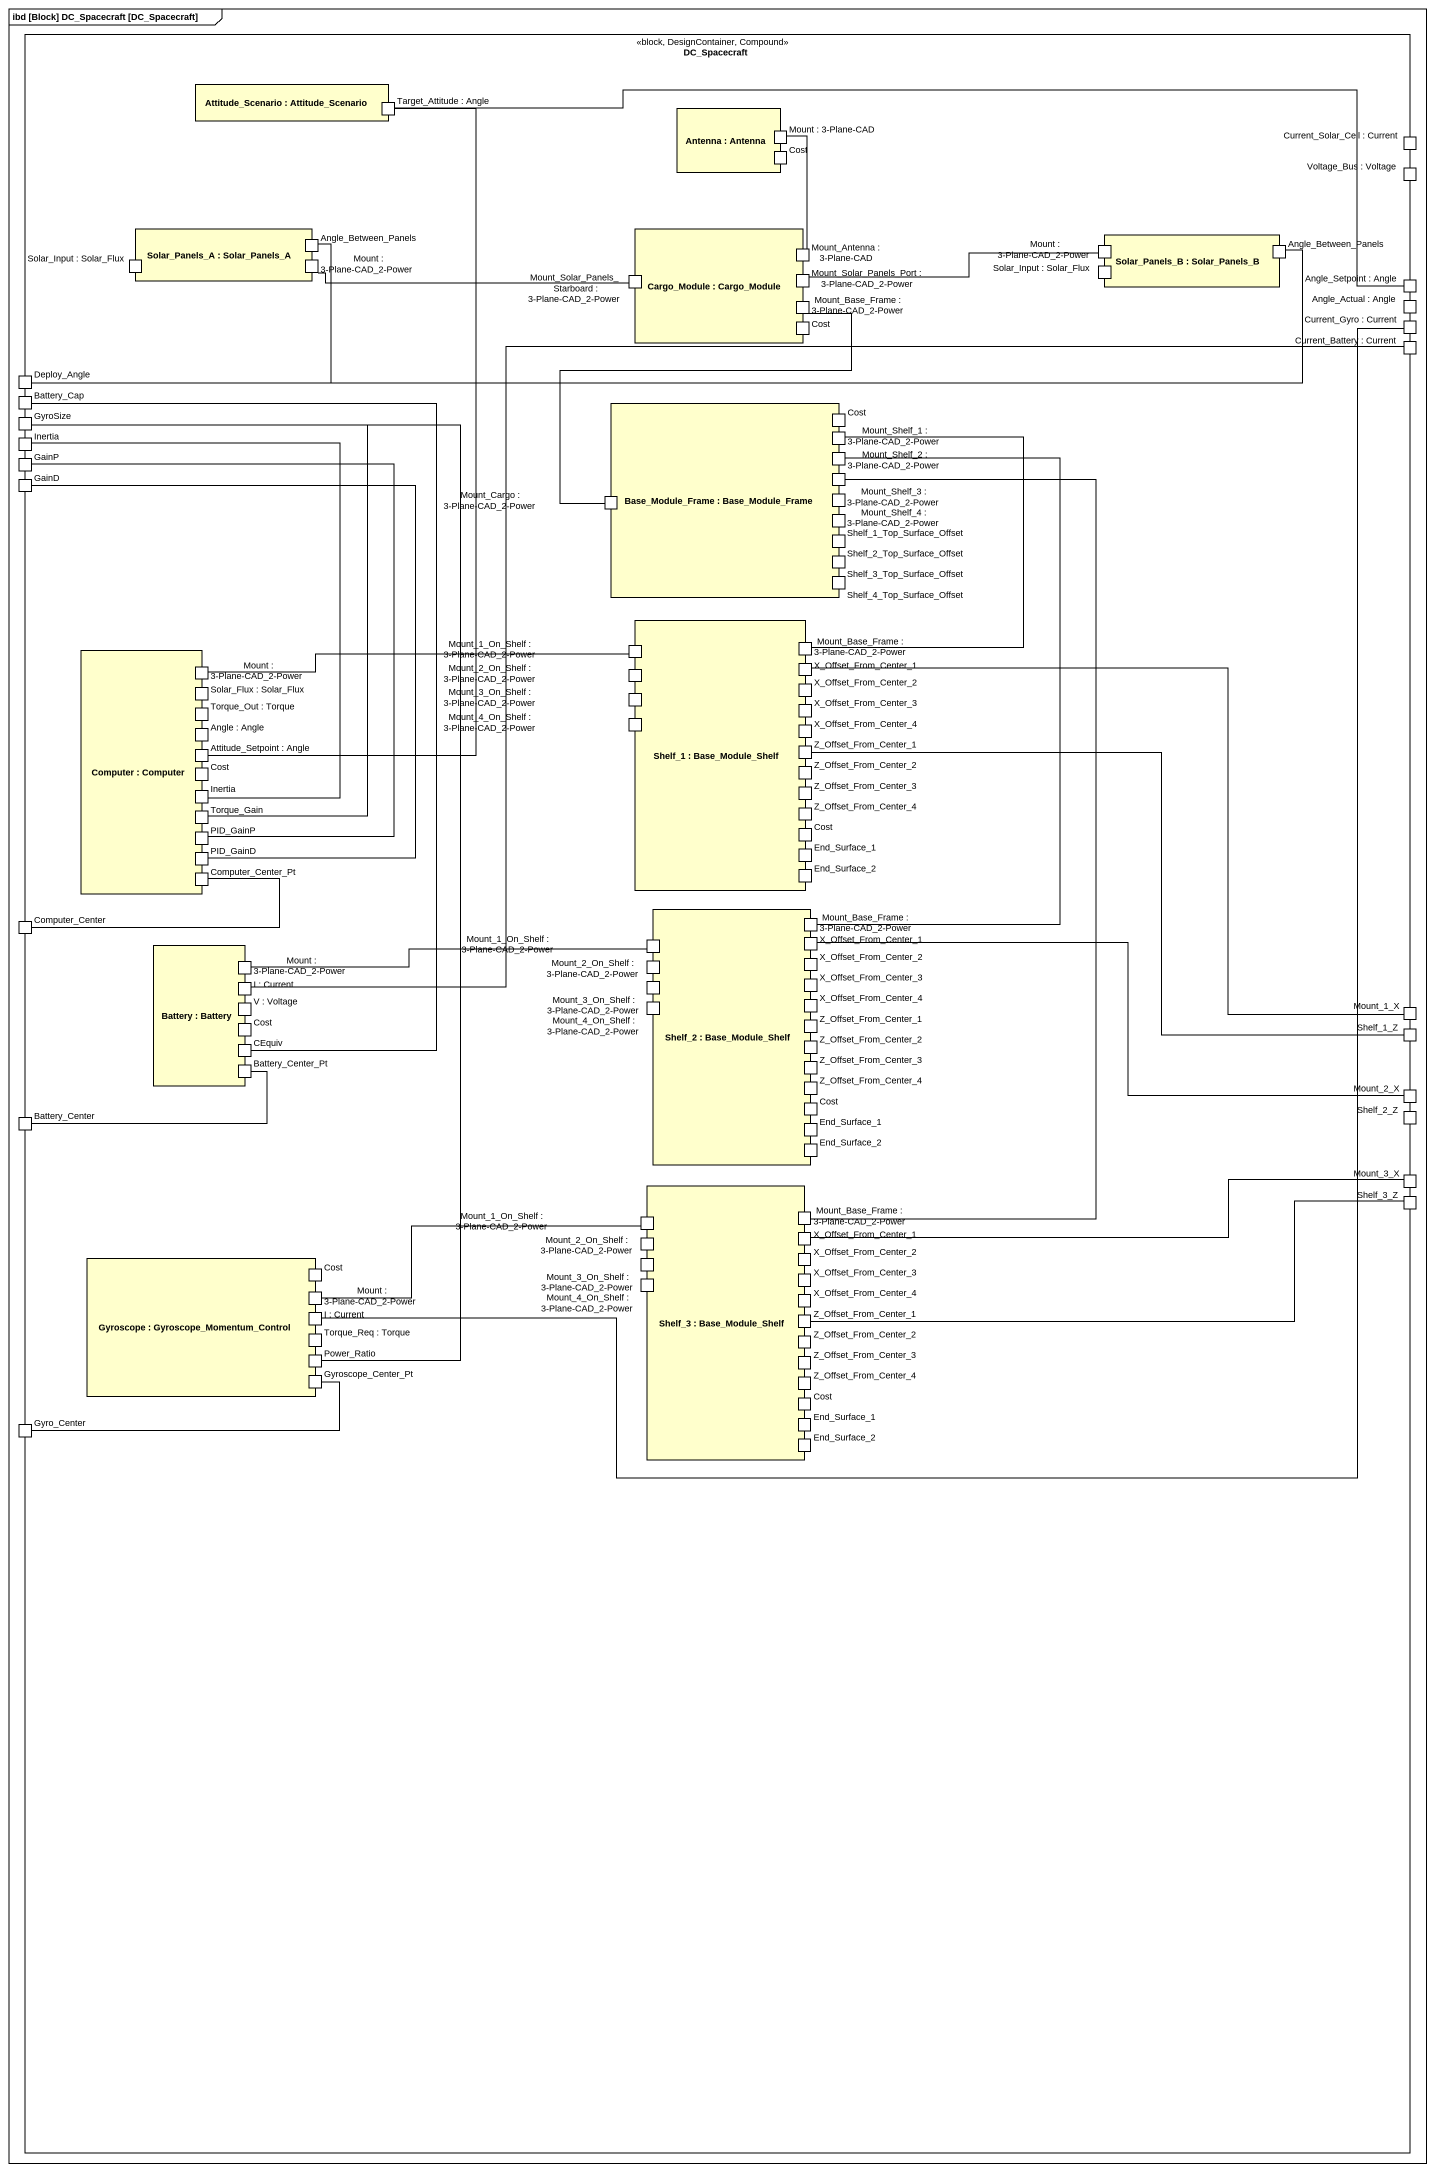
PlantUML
@startuml
mainframe ibd [Block] DC_Spacecraft [DC_Spacecraft]
rectangle DC_Spacecraft <<block, DesignContainer, Compound>> {
  rectangle "Attitude_Scenario : Attitude_Scenario" as Attitude_Scenario {
    port "Target_Attitude : Angle" as Target_Attitude_Angle
  }
  rectangle "Antenna : Antenna" as Antenna {
    port "Mount : 3-Plane-CAD" as Mount_3_Plane_CAD
    port Cost
  }
  port "Current_Solar_Cell : Current" as Current_Solar_Cell_Current
  port "Voltage_Bus : Voltage" as Voltage_Bus_Voltage
  rectangle "Solar_Panels_A : Solar_Panels_A" as Solar_Panels_A {
    port Angle_Between_Panels
    port "Solar_Input : Solar_Flux" as Solar_Input_Solar_Flux
    port "Mount : 3-Plane-CAD_2-Power" as Mount_3_Plane_CAD_2_Power
  }
  rectangle "Cargo_Module : Cargo_Module" as Cargo_Module {
    port "Mount_Solar_Panels_Starboard : 3-Plane-CAD_2-Power" as Mount_Solar_Panels
    port "Mount_Antenna : 3-Plane-CAD" as Mount_Antenna_3_Plane_CAD
    port "Mount_Solar_Panels_Port : 3-Plane-CAD_2-Power" as Mount_Solar_Panels_Port_3
    port "Mount_Base_Frame : 3-Plane-CAD_2-Power" as Mount_Base_Frame_3_Plane
    port "Cost" as Cost_2
  }
  rectangle "Solar_Panels_B : Solar_Panels_B" as Solar_Panels_B {
    port "Mount : 3-Plane-CAD_2-Power" as Mount_3_Plane_CAD_2_Power_2
    port "Solar_Input : Solar_Flux" as Solar_Input_Solar_Flux_2
    port "Angle_Between_Panels" as Angle_Between_Panels_2
  }
  port "Angle_Setpoint : Angle" as Angle_Setpoint_Angle
  port "Angle_Actual : Angle" as Angle_Actual_Angle
  port "Current_Gyro : Current" as Current_Gyro_Current
  port "Current_Battery : Current" as Current_Battery_Current
  port Deploy_Angle
  port Battery_Cap
  port GyroSize
  rectangle "Base_Module_Frame : Base_Module_Frame" as Base_Module_Frame {
    port "Mount_Shelf_1 : 3-Plane-CAD_2-Power" as Mount_Shelf_1_3_Plane_CAD_2
    port "Cost" as Cost_3
    port "Mount_Shelf_2 : 3-Plane-CAD_2-Power" as Mount_Shelf_2_3_Plane_CAD_2
    port "Mount_Shelf_3 : 3-Plane-CAD_2-Power" as Mount_Shelf_3_3_Plane_CAD_2
    port "Mount_Cargo : 3-Plane-CAD_2-Power" as Mount_Cargo_3_Plane_CAD_2
    port "Mount_Shelf_4 : 3-Plane-CAD_2-Power" as Mount_Shelf_4_3_Plane_CAD_2
    port Shelf_1_Top_Surface_Offset
    port Shelf_2_Top_Surface_Offset
    port Shelf_3_Top_Surface_Offset
    port Shelf_4_Top_Surface_Offset
  }
  port Inertia
  port GainP
  port GainD
  rectangle "Shelf_1 : Base_Module_Shelf" as Shelf_1 {
    port "Mount_1_On_Shelf : 3-Plane-CAD_2-Power" as Mount_1_On_Shelf_3_Plane
    port "Mount_Base_Frame : 3-Plane-CAD_2-Power" as Mount_Base_Frame_3_Plane_2
    port X_Offset_From_Center_1
    port "Mount_2_On_Shelf : 3-Plane-CAD_2-Power" as Mount_2_On_Shelf_3_Plane
    port "Mount_3_On_Shelf : 3-Plane-CAD_2-Power" as Mount_3_On_Shelf_3_Plane
    port X_Offset_From_Center_2
    port X_Offset_From_Center_3
    port "Mount_4_On_Shelf : 3-Plane-CAD_2-Power" as Mount_4_On_Shelf_3_Plane
    port X_Offset_From_Center_4
    port Z_Offset_From_Center_1
    port Z_Offset_From_Center_2
    port Z_Offset_From_Center_3
    port Z_Offset_From_Center_4
    port "Cost" as Cost_5
    port End_Surface_1
    port End_Surface_2
  }
  rectangle "Computer : Computer" as Computer {
    port "Mount : 3-Plane-CAD_2-Power" as Mount_3_Plane_CAD_2_Power_3
    port "Solar_Flux : Solar_Flux" as Solar_Flux_Solar_Flux
    port "Torque_Out : Torque" as Torque_Out_Torque
    port "Angle : Angle" as Angle_Angle
    port "Attitude_Setpoint : Angle" as Attitude_Setpoint_Angle
    port "Cost" as Cost_4
    port "Inertia" as Inertia_2
    port Torque_Gain
    port PID_GainP
    port PID_GainD
    port Computer_Center_Pt
  }
  port Computer_Center
  rectangle "Shelf_2 : Base_Module_Shelf" as Shelf_2 {
    port "Mount_Base_Frame : 3-Plane-CAD_2-Power" as Mount_Base_Frame_3_Plane_3
    port "X_Offset_From_Center_1" as X_Offset_From_Center_1_2
    port "Mount_1_On_Shelf : 3-Plane-CAD_2-Power" as Mount_1_On_Shelf_3_Plane_2
    port "Mount_2_On_Shelf : 3-Plane-CAD_2-Power" as Mount_2_On_Shelf_3_Plane_2
    port "X_Offset_From_Center_2" as X_Offset_From_Center_2_2
    port "Mount_3_On_Shelf : 3-Plane-CAD_2-Power" as Mount_3_On_Shelf_3_Plane_2
    port "Mount_4_On_Shelf : 3-Plane-CAD_2-Power" as Mount_4_On_Shelf_3_Plane_2
    port "X_Offset_From_Center_3" as X_Offset_From_Center_3_2
    port "X_Offset_From_Center_4" as X_Offset_From_Center_4_2
    port "Z_Offset_From_Center_1" as Z_Offset_From_Center_1_2
    port "Z_Offset_From_Center_2" as Z_Offset_From_Center_2_2
    port "Z_Offset_From_Center_3" as Z_Offset_From_Center_3_2
    port "Z_Offset_From_Center_4" as Z_Offset_From_Center_4_2
    port "Cost" as Cost_7
    port "End_Surface_1" as End_Surface_1_2
    port "End_Surface_2" as End_Surface_2_2
  }
  rectangle "Battery : Battery" as Battery {
    port "Mount : 3-Plane-CAD_2-Power" as Mount_3_Plane_CAD_2_Power_4
    port "I : Current" as I_Current
    port "V : Voltage" as V_Voltage
    port "Cost" as Cost_6
    port CEquiv
    port Battery_Center_Pt
  }
  port Mount_1_X
  port Shelf_1_Z
  port Mount_2_X
  port Battery_Center
  port Shelf_2_Z
  rectangle "Shelf_3 : Base_Module_Shelf" as Shelf_3 {
    port "Mount_1_On_Shelf : 3-Plane-CAD_2-Power" as Mount_1_On_Shelf_3_Plane_3
    port "Mount_2_On_Shelf : 3-Plane-CAD_2-Power" as Mount_2_On_Shelf_3_Plane_3
    port "Mount_Base_Frame : 3-Plane-CAD_2-Power" as Mount_Base_Frame_3_Plane_4
    port "X_Offset_From_Center_1" as X_Offset_From_Center_1_3
    port "Mount_3_On_Shelf : 3-Plane-CAD_2-Power" as Mount_3_On_Shelf_3_Plane_3
    port "Mount_4_On_Shelf : 3-Plane-CAD_2-Power" as Mount_4_On_Shelf_3_Plane_3
    port "X_Offset_From_Center_2" as X_Offset_From_Center_2_3
    port "X_Offset_From_Center_3" as X_Offset_From_Center_3_3
    port "X_Offset_From_Center_4" as X_Offset_From_Center_4_3
    port "Z_Offset_From_Center_1" as Z_Offset_From_Center_1_3
    port "Z_Offset_From_Center_2" as Z_Offset_From_Center_2_3
    port "Z_Offset_From_Center_3" as Z_Offset_From_Center_3_3
    port "Z_Offset_From_Center_4" as Z_Offset_From_Center_4_3
    port "Cost" as Cost_9
    port "End_Surface_1" as End_Surface_1_3
    port "End_Surface_2" as End_Surface_2_3
  }
  port Shelf_3_Z
  port Mount_3_X
  rectangle "Gyroscope : Gyroscope_Momentum_Control" as Gyroscope {
    port "Cost" as Cost_8
    port "Mount : 3-Plane-CAD_2-Power" as Mount_3_Plane_CAD_2_Power_5
    port "I : Current" as I_Current_2
    port "Torque_Req : Torque" as Torque_Req_Torque
    port Power_Ratio
    port Gyroscope_Center_Pt
  }
  port Gyro_Center
}
Target_Attitude_Angle -- Attitude_Setpoint_Angle
Mount_3_Plane_CAD -- Mount_Antenna_3_Plane_CAD
Mount_3_Plane_CAD_2_Power -right- Mount_Solar_Panels
Mount_Solar_Panels_Port_3 -right- Mount_3_Plane_CAD_2_Power_2
Angle_Setpoint_Angle -left- Target_Attitude_Angle
Mount_Base_Frame_3_Plane -- Mount_Cargo_3_Plane_CAD_2
Current_Gyro_Current -- I_Current_2
Current_Battery_Current -left- I_Current
Deploy_Angle -right- Angle_Between_Panels
Deploy_Angle -right- Angle_Between_Panels_2
Battery_Cap -- CEquiv
GyroSize -- Torque_Gain
GyroSize -- Power_Ratio
Mount_Shelf_1_3_Plane_CAD_2 -- Mount_Base_Frame_3_Plane_2
Inertia -- Inertia_2
GainP -- PID_GainP
Mount_Shelf_2_3_Plane_CAD_2 -- Mount_Base_Frame_3_Plane_3
Mount_Shelf_3_3_Plane_CAD_2 -- Mount_Base_Frame_3_Plane_4
GainD -- PID_GainD
Mount_3_Plane_CAD_2_Power_3 -right- Mount_1_On_Shelf_3_Plane
Computer_Center -right- Computer_Center_Pt
Mount_3_Plane_CAD_2_Power_4 -right- Mount_1_On_Shelf_3_Plane_2
Mount_1_X -left- X_Offset_From_Center_1
Shelf_1_Z -left- Z_Offset_From_Center_1
Mount_2_X -left- X_Offset_From_Center_1_2
Battery_Center -right- Battery_Center_Pt
Shelf_3_Z -left- Z_Offset_From_Center_1_3
Mount_3_X -left- X_Offset_From_Center_1_3
Mount_3_Plane_CAD_2_Power_5 -right- Mount_1_On_Shelf_3_Plane_3
Gyro_Center -right- Gyroscope_Center_Pt
@enduml
